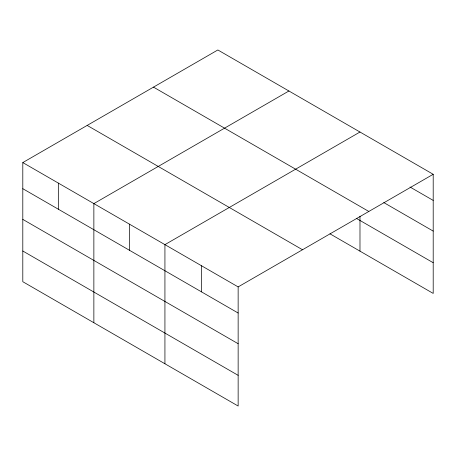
<?xml version="1.0" encoding="UTF-8"?>
<svg xmlns="http://www.w3.org/2000/svg" width="456" height="456" viewBox="0 0 456 456"><rect width="100%" height="100%" fill="white"/><g stroke="black" fill="none" stroke-linecap="round" stroke-linejoin="round"><path stroke-width="0.68" d="M238.146 343.716L238.146 286.909L22.8 162.581L22.8 281.705L238.146 406.034L238.146 343.716L22.8 219.387M329.967 233.82L433.2 293.419L433.2 174.295L217.854 49.966L22.8 162.581M288.922 90.995L93.862 203.61L93.862 322.734M359.983 132.023L164.929 244.638L164.929 363.763M238.146 286.909L433.2 174.295M410.012 187.023L433.2 200.406M383.781 202.567L433.2 231.101M153.49 87.13L368.83 211.459M356.307 218.333L433.2 262.724M87.17 125.417L302.51 249.745M22.8 188.693L238.146 313.021M22.8 251.011L238.146 375.339M359.983 216.235L359.983 251.148M201.535 265.774L201.535 291.886M129.396 224.124L129.396 250.236M58.334 183.095L58.334 209.207"/></g></svg>
